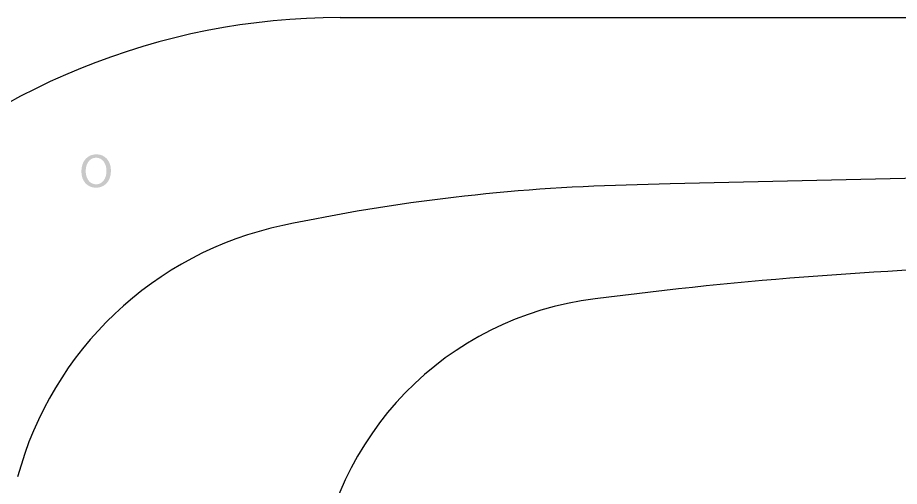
# Model space of a CAD drawing. Extents: x 527 to 611, y 788 to 934.
# Drawn here: x 571.587 to 573.795, y 807.747 to 808.921 of the extents above; entities that cross this region are included whole.
import ezdxf

# ---------------------------------------------------------------- set-up
doc = ezdxf.new("R2010")
doc.units = 0
doc.header["$MEASUREMENT"] = 0
doc.layers.add('1', color=4, linetype='Continuous')
doc.layers.add('DIM', color=3, linetype='Continuous')

# ---------------------------------------------------------------- blocks, each defined once
blk = doc.blocks.new('HSSCP')
at = {"layer": '1', "color": 3}
for centre, radius, start, end in [((-2.2777, -9.388), 10.203, 91.16024, 97.45913), ((-3.5082, -0.059), 0.7933, 96.8095, 174.8417)]:
    blk.add_arc(centre, radius, start, end, dxfattribs=at)
at = {"layer": '1', "color": 4}
for points in [[(3.524, 1.014), (1.1751, 1.0754), (-1.1751, 1.0754), (-3.524, 1.014)], [(-3.524, 1.014), (-3.8131, 1.0065), (-4.1009, 0.9726), (-4.3838, 0.9127)], [(-4.3838, 0.9127), (-4.7059, 0.8445), (-4.9625, 0.6012), (-5.0477, 0.2832)]]:
    blk.add_open_spline(points, degree=3, dxfattribs=at)
blk = doc.blocks.new('new block')
at = {"layer": '1', "color": 3}
blk.add_blockref('HSSCP', (-0.0669, 0.8791), dxfattribs=at)
blk = doc.blocks.new('2018 FLAIR')
at = {"layer": '1', "linetype": 'Continuous', "lineweight": 25}
blk.add_line((45.4991, 5.5582), (53.9209, 5.5582), dxfattribs=at)
blk.add_arc((45.4992, 3.8376), 1.7206, 90.0029, 134.3549, dxfattribs=at)
at = {"layer": 'DIM'}
blk.add_blockref('new block', (49.8067, 3.2458), dxfattribs=at)

msp = doc.modelspace()

# ---------------------------------------------------------------- hatches: boundary and pattern name
at = {"layer": '1'}
h = msp.add_hatch(color=3, dxfattribs=at)
edge = h.paths.add_edge_path(flags=16)
edge.add_spline(control_points=[(571.7838, 808.5031), (571.8004, 808.5031), (571.8098, 808.5184), (571.8098, 808.5368), (571.8098, 808.5529), (571.8013, 808.5698), (571.7839, 808.5698), (571.7665, 808.5698), (571.7578, 808.5535), (571.7578, 808.536), (571.7578, 808.5189), (571.7672, 808.5031), (571.7837, 808.5031), (571.7837, 808.5031), (571.7838, 808.5031), (571.7838, 808.5031)], knot_values=[0, 0, 0, 0, 1, 1, 1, 2, 2, 2, 3, 3, 3, 4, 4, 4, 5, 5, 5, 5], degree=3, periodic=0)
edge = h.paths.add_edge_path()
edge.add_spline(control_points=[(571.7833, 808.4946), (571.7618, 808.4946), (571.7469, 808.5112), (571.7469, 808.5357), (571.7469, 808.5614), (571.7627, 808.5783), (571.7844, 808.5783), (571.8066, 808.5783), (571.821, 808.5613), (571.821, 808.5373), (571.821, 808.5095), (571.804, 808.4946), (571.7834, 808.4946), (571.7834, 808.4946), (571.7833, 808.4946), (571.7833, 808.4946)], knot_values=[0, 0, 0, 0, 1, 1, 1, 2, 2, 2, 3, 3, 3, 4, 4, 4, 5, 5, 5, 5], degree=3, periodic=0)

# ---------------------------------------------------------------- block references
msp.add_blockref('2018 FLAIR', (526.8953, 803.3624), dxfattribs=at)

doc.saveas('drawing.dxf')
